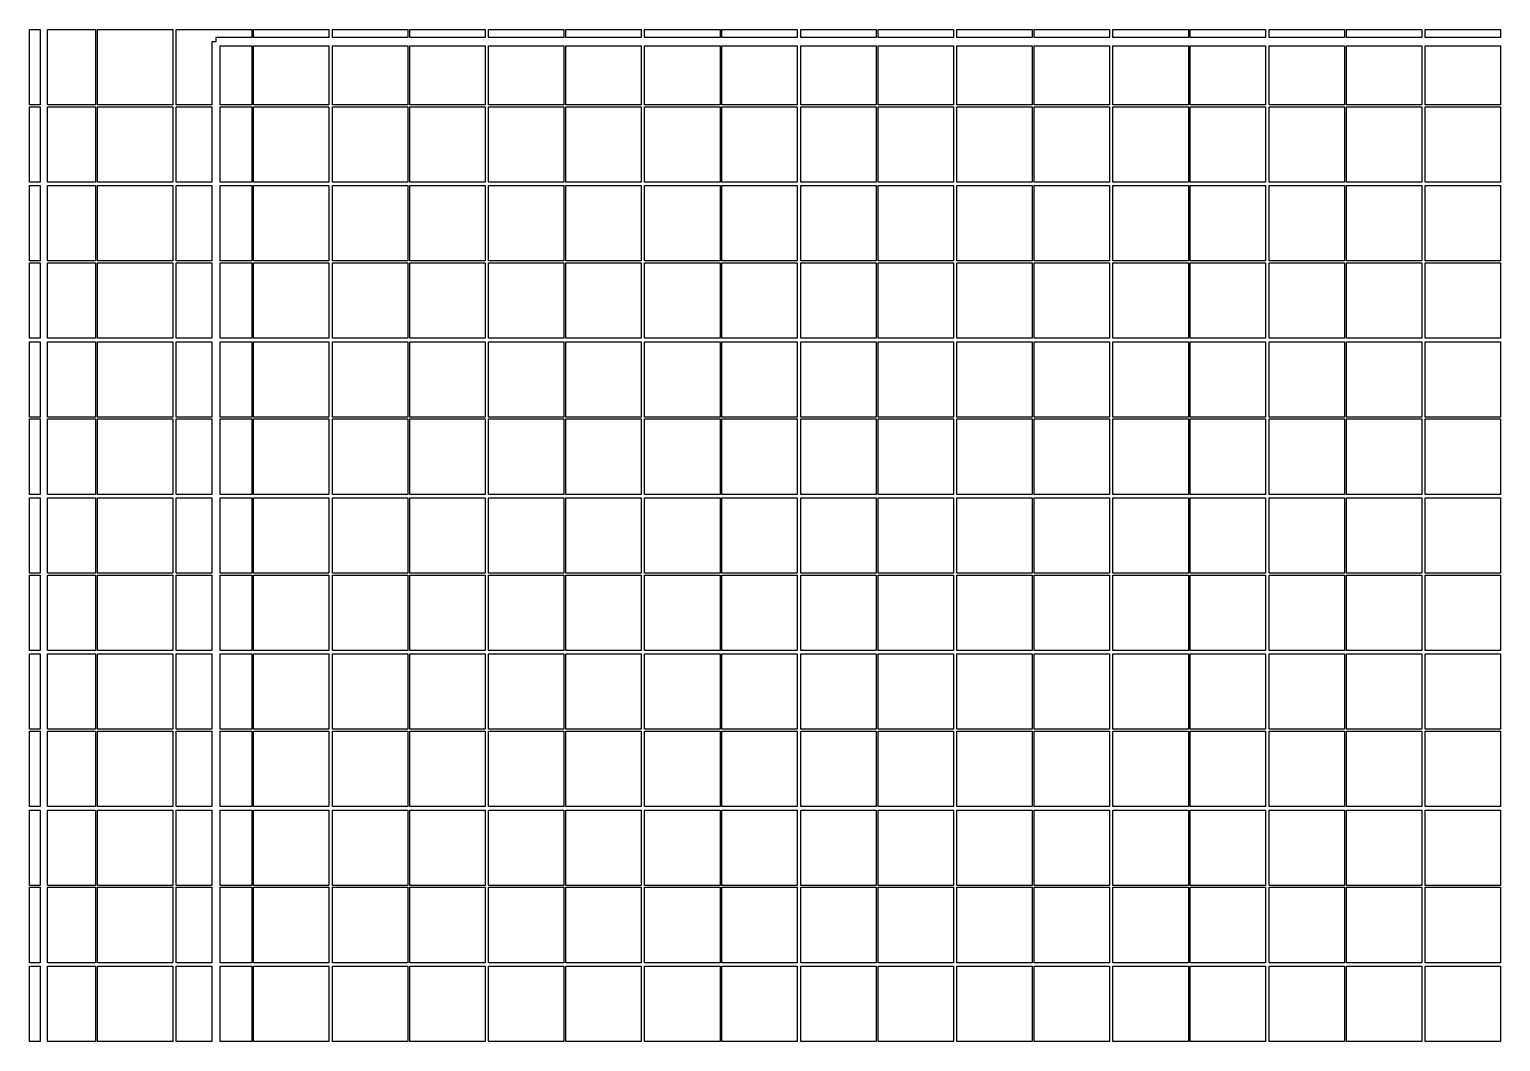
# Model space of a CAD drawing. Extents: x -185 to 185, y -332 to 185.
# Drawn here: x 0.7 to 94.9, y -74.9 to -10.1 of the extents above; entities that cross this region are included whole.
import ezdxf

# ---------------------------------------------------------------- set-up
doc = ezdxf.new("R2010")
doc.units = 0
doc.layers.get('0').update_dxf_attribs({"linetype": 'CONTINUOUS'})

msp = doc.modelspace()

# ---------------------------------------------------------------- linework, layer by layer
for points in [[(0.7, -10.11), (1.39766, -10.11), (1.39766, -14.94), (0.7, -14.94)], [(1.84766, -10.11), (4.94, -10.11), (4.94, -14.94), (1.84766, -14.94)], [(5.06, -10.11), (9.89, -10.11), (9.89, -14.94), (5.06, -14.94)], [(10.11, -10.11), (14.94, -10.11), (14.94, -10.62), (12.65, -10.62), (12.65, -10.895), (12.375, -10.895), (12.375, -14.94), (10.11, -14.94)], [(15.06, -10.62), (15.06, -10.11), (19.89, -10.11), (19.89, -10.62)], [(20.11, -10.62), (20.11, -10.11), (24.94, -10.11), (24.94, -10.62)], [(25.06, -10.62), (25.06, -10.11), (29.89, -10.11), (29.89, -10.62)], [(30.11, -10.62), (30.11, -10.11), (34.94, -10.11), (34.94, -10.62)], [(35.06, -10.62), (35.06, -10.11), (39.89, -10.11), (39.89, -10.62)], [(40.11, -10.62), (40.11, -10.11), (44.94, -10.11), (44.94, -10.62)], [(45.06, -10.62), (45.06, -10.11), (49.89, -10.11), (49.89, -10.62)], [(50.11, -10.62), (50.11, -10.11), (54.94, -10.11), (54.94, -10.62)], [(55.06, -10.62), (55.06, -10.11), (59.89, -10.11), (59.89, -10.62)], [(60.11, -10.62), (60.11, -10.11), (64.94, -10.11), (64.94, -10.62)], [(65.06, -10.62), (65.06, -10.11), (69.89, -10.11), (69.89, -10.62)], [(70.11, -10.62), (70.11, -10.11), (74.94, -10.11), (74.94, -10.62)], [(75.06, -10.62), (75.06, -10.11), (79.89, -10.11), (79.89, -10.62)], [(80.11, -10.62), (80.11, -10.11), (84.94, -10.11), (84.94, -10.62)], [(85.06, -10.62), (85.06, -10.11), (89.89, -10.11), (89.89, -10.62)], [(90.11, -10.62), (90.11, -10.11), (94.94, -10.11), (94.94, -10.62)], [(12.925, -11.17), (14.94, -11.17), (14.94, -14.94), (12.925, -14.94)], [(15.06, -11.17), (19.89, -11.17), (19.89, -14.94), (15.06, -14.94)], [(20.11, -11.17), (24.94, -11.17), (24.94, -14.94), (20.11, -14.94)], [(25.06, -11.17), (29.89, -11.17), (29.89, -14.94), (25.06, -14.94)], [(30.11, -11.17), (34.94, -11.17), (34.94, -14.94), (30.11, -14.94)], [(35.06, -11.17), (39.89, -11.17), (39.89, -14.94), (35.06, -14.94)], [(40.11, -11.17), (44.94, -11.17), (44.94, -14.94), (40.11, -14.94)], [(45.06, -11.17), (49.89, -11.17), (49.89, -14.94), (45.06, -14.94)], [(50.11, -11.17), (54.94, -11.17), (54.94, -14.94), (50.11, -14.94)], [(55.06, -11.17), (59.89, -11.17), (59.89, -14.94), (55.06, -14.94)], [(60.11, -11.17), (64.94, -11.17), (64.94, -14.94), (60.11, -14.94)], [(65.06, -11.17), (69.89, -11.17), (69.89, -14.94), (65.06, -14.94)], [(70.11, -11.17), (74.94, -11.17), (74.94, -14.94), (70.11, -14.94)], [(75.06, -11.17), (79.89, -11.17), (79.89, -14.94), (75.06, -14.94)], [(80.11, -11.17), (84.94, -11.17), (84.94, -14.94), (80.11, -14.94)], [(85.06, -11.17), (89.89, -11.17), (89.89, -14.94), (85.06, -14.94)], [(90.11, -11.17), (94.94, -11.17), (94.94, -14.94), (90.11, -14.94)], [(0.7, -15.06), (1.39766, -15.06), (1.39766, -19.89), (0.7, -19.89)], [(1.84766, -15.06), (4.94, -15.06), (4.94, -19.89), (1.84766, -19.89)], [(5.06, -15.06), (9.89, -15.06), (9.89, -19.89), (5.06, -19.89)], [(10.11, -15.06), (12.375, -15.06), (12.375, -19.89), (10.11, -19.89)], [(12.925, -15.06), (14.94, -15.06), (14.94, -19.89), (12.925, -19.89)], [(15.06, -15.06), (19.89, -15.06), (19.89, -19.89), (15.06, -19.89)], [(20.11, -15.06), (24.94, -15.06), (24.94, -19.89), (20.11, -19.89)], [(25.06, -15.06), (29.89, -15.06), (29.89, -19.89), (25.06, -19.89)], [(30.11, -15.06), (34.94, -15.06), (34.94, -19.89), (30.11, -19.89)], [(35.06, -15.06), (39.89, -15.06), (39.89, -19.89), (35.06, -19.89)], [(40.11, -15.06), (44.94, -15.06), (44.94, -19.89), (40.11, -19.89)], [(45.06, -15.06), (49.89, -15.06), (49.89, -19.89), (45.06, -19.89)], [(50.11, -15.06), (54.94, -15.06), (54.94, -19.89), (50.11, -19.89)], [(55.06, -15.06), (59.89, -15.06), (59.89, -19.89), (55.06, -19.89)], [(60.11, -15.06), (64.94, -15.06), (64.94, -19.89), (60.11, -19.89)], [(65.06, -15.06), (69.89, -15.06), (69.89, -19.89), (65.06, -19.89)], [(70.11, -15.06), (74.94, -15.06), (74.94, -19.89), (70.11, -19.89)], [(75.06, -15.06), (79.89, -15.06), (79.89, -19.89), (75.06, -19.89)], [(80.11, -15.06), (84.94, -15.06), (84.94, -19.89), (80.11, -19.89)], [(85.06, -15.06), (89.89, -15.06), (89.89, -19.89), (85.06, -19.89)], [(90.11, -15.06), (94.94, -15.06), (94.94, -19.89), (90.11, -19.89)], [(0.7, -20.11), (1.39766, -20.11), (1.39766, -24.94), (0.7, -24.94)], [(1.84766, -20.11), (4.94, -20.11), (4.94, -24.94), (1.84766, -24.94)], [(5.06, -20.11), (9.89, -20.11), (9.89, -24.94), (5.06, -24.94)], [(10.11, -20.11), (12.375, -20.11), (12.375, -24.94), (10.11, -24.94)], [(12.925, -20.11), (14.94, -20.11), (14.94, -24.94), (12.925, -24.94)], [(15.06, -20.11), (19.89, -20.11), (19.89, -24.94), (15.06, -24.94)], [(20.11, -20.11), (24.94, -20.11), (24.94, -24.94), (20.11, -24.94)], [(25.06, -20.11), (29.89, -20.11), (29.89, -24.94), (25.06, -24.94)], [(30.11, -20.11), (34.94, -20.11), (34.94, -24.94), (30.11, -24.94)], [(35.06, -20.11), (39.89, -20.11), (39.89, -24.94), (35.06, -24.94)], [(40.11, -20.11), (44.94, -20.11), (44.94, -24.94), (40.11, -24.94)], [(45.06, -20.11), (49.89, -20.11), (49.89, -24.94), (45.06, -24.94)], [(50.11, -20.11), (54.94, -20.11), (54.94, -24.94), (50.11, -24.94)], [(55.06, -20.11), (59.89, -20.11), (59.89, -24.94), (55.06, -24.94)], [(60.11, -20.11), (64.94, -20.11), (64.94, -24.94), (60.11, -24.94)], [(65.06, -20.11), (69.89, -20.11), (69.89, -24.94), (65.06, -24.94)], [(70.11, -20.11), (74.94, -20.11), (74.94, -24.94), (70.11, -24.94)], [(75.06, -20.11), (79.89, -20.11), (79.89, -24.94), (75.06, -24.94)], [(80.11, -20.11), (84.94, -20.11), (84.94, -24.94), (80.11, -24.94)], [(85.06, -20.11), (89.89, -20.11), (89.89, -24.94), (85.06, -24.94)], [(90.11, -20.11), (94.94, -20.11), (94.94, -24.94), (90.11, -24.94)], [(0.7, -25.06), (1.39766, -25.06), (1.39766, -29.89), (0.7, -29.89)], [(1.84766, -25.06), (4.94, -25.06), (4.94, -29.89), (1.84766, -29.89)], [(5.06, -25.06), (9.89, -25.06), (9.89, -29.89), (5.06, -29.89)], [(10.11, -25.06), (12.375, -25.06), (12.375, -29.89), (10.11, -29.89)], [(12.925, -25.06), (14.94, -25.06), (14.94, -29.89), (12.925, -29.89)], [(15.06, -25.06), (19.89, -25.06), (19.89, -29.89), (15.06, -29.89)], [(20.11, -25.06), (24.94, -25.06), (24.94, -29.89), (20.11, -29.89)], [(25.06, -25.06), (29.89, -25.06), (29.89, -29.89), (25.06, -29.89)], [(30.11, -25.06), (34.94, -25.06), (34.94, -29.89), (30.11, -29.89)], [(35.06, -25.06), (39.89, -25.06), (39.89, -29.89), (35.06, -29.89)], [(40.11, -25.06), (44.94, -25.06), (44.94, -29.89), (40.11, -29.89)], [(45.06, -25.06), (49.89, -25.06), (49.89, -29.89), (45.06, -29.89)], [(50.11, -25.06), (54.94, -25.06), (54.94, -29.89), (50.11, -29.89)], [(55.06, -25.06), (59.89, -25.06), (59.89, -29.89), (55.06, -29.89)], [(60.11, -25.06), (64.94, -25.06), (64.94, -29.89), (60.11, -29.89)], [(65.06, -25.06), (69.89, -25.06), (69.89, -29.89), (65.06, -29.89)], [(70.11, -25.06), (74.94, -25.06), (74.94, -29.89), (70.11, -29.89)], [(75.06, -25.06), (79.89, -25.06), (79.89, -29.89), (75.06, -29.89)], [(80.11, -25.06), (84.94, -25.06), (84.94, -29.89), (80.11, -29.89)], [(85.06, -25.06), (89.89, -25.06), (89.89, -29.89), (85.06, -29.89)], [(90.11, -25.06), (94.94, -25.06), (94.94, -29.89), (90.11, -29.89)], [(0.7, -30.11), (1.39766, -30.11), (1.39766, -34.94), (0.7, -34.94)], [(1.84766, -30.11), (4.94, -30.11), (4.94, -34.94), (1.84766, -34.94)], [(5.06, -30.11), (9.89, -30.11), (9.89, -34.94), (5.06, -34.94)], [(10.11, -30.11), (12.375, -30.11), (12.375, -34.94), (10.11, -34.94)], [(12.925, -30.11), (14.94, -30.11), (14.94, -34.94), (12.925, -34.94)], [(15.06, -30.11), (19.89, -30.11), (19.89, -34.94), (15.06, -34.94)], [(20.11, -30.11), (24.94, -30.11), (24.94, -34.94), (20.11, -34.94)], [(25.06, -30.11), (29.89, -30.11), (29.89, -34.94), (25.06, -34.94)], [(30.11, -30.11), (34.94, -30.11), (34.94, -34.94), (30.11, -34.94)], [(35.06, -30.11), (39.89, -30.11), (39.89, -34.94), (35.06, -34.94)], [(40.11, -30.11), (44.94, -30.11), (44.94, -34.94), (40.11, -34.94)], [(45.06, -30.11), (49.89, -30.11), (49.89, -34.94), (45.06, -34.94)], [(50.11, -30.11), (54.94, -30.11), (54.94, -34.94), (50.11, -34.94)], [(55.06, -30.11), (59.89, -30.11), (59.89, -34.94), (55.06, -34.94)], [(60.11, -30.11), (64.94, -30.11), (64.94, -34.94), (60.11, -34.94)], [(65.06, -30.11), (69.89, -30.11), (69.89, -34.94), (65.06, -34.94)], [(70.11, -30.11), (74.94, -30.11), (74.94, -34.94), (70.11, -34.94)], [(75.06, -30.11), (79.89, -30.11), (79.89, -34.94), (75.06, -34.94)], [(80.11, -30.11), (84.94, -30.11), (84.94, -34.94), (80.11, -34.94)], [(85.06, -30.11), (89.89, -30.11), (89.89, -34.94), (85.06, -34.94)], [(90.11, -30.11), (94.94, -30.11), (94.94, -34.94), (90.11, -34.94)], [(0.7, -35.06), (1.39766, -35.06), (1.39766, -39.89), (0.7, -39.89)], [(1.84766, -35.06), (4.94, -35.06), (4.94, -39.89), (1.84766, -39.89)], [(5.06, -35.06), (9.89, -35.06), (9.89, -39.89), (5.06, -39.89)], [(10.11, -35.06), (12.375, -35.06), (12.375, -39.89), (10.11, -39.89)], [(12.925, -35.06), (14.94, -35.06), (14.94, -39.89), (12.925, -39.89)], [(15.06, -35.06), (19.89, -35.06), (19.89, -39.89), (15.06, -39.89)], [(20.11, -35.06), (24.94, -35.06), (24.94, -39.89), (20.11, -39.89)], [(25.06, -35.06), (29.89, -35.06), (29.89, -39.89), (25.06, -39.89)], [(30.11, -35.06), (34.94, -35.06), (34.94, -39.89), (30.11, -39.89)], [(35.06, -35.06), (39.89, -35.06), (39.89, -39.89), (35.06, -39.89)], [(40.11, -35.06), (44.94, -35.06), (44.94, -39.89), (40.11, -39.89)], [(45.06, -35.06), (49.89, -35.06), (49.89, -39.89), (45.06, -39.89)], [(50.11, -35.06), (54.94, -35.06), (54.94, -39.89), (50.11, -39.89)], [(55.06, -35.06), (59.89, -35.06), (59.89, -39.89), (55.06, -39.89)], [(60.11, -35.06), (64.94, -35.06), (64.94, -39.89), (60.11, -39.89)], [(65.06, -35.06), (69.89, -35.06), (69.89, -39.89), (65.06, -39.89)], [(70.11, -35.06), (74.94, -35.06), (74.94, -39.89), (70.11, -39.89)], [(75.06, -35.06), (79.89, -35.06), (79.89, -39.89), (75.06, -39.89)], [(80.11, -35.06), (84.94, -35.06), (84.94, -39.89), (80.11, -39.89)], [(85.06, -35.06), (89.89, -35.06), (89.89, -39.89), (85.06, -39.89)], [(90.11, -35.06), (94.94, -35.06), (94.94, -39.89), (90.11, -39.89)], [(0.7, -40.11), (1.39766, -40.11), (1.39766, -44.94), (0.7, -44.94)], [(1.84766, -40.11), (4.94, -40.11), (4.94, -44.94), (1.84766, -44.94)], [(5.06, -40.11), (9.89, -40.11), (9.89, -44.94), (5.06, -44.94)], [(10.11, -40.11), (12.375, -40.11), (12.375, -44.94), (10.11, -44.94)], [(12.925, -40.11), (14.94, -40.11), (14.94, -44.94), (12.925, -44.94)], [(15.06, -40.11), (19.89, -40.11), (19.89, -44.94), (15.06, -44.94)], [(20.11, -40.11), (24.94, -40.11), (24.94, -44.94), (20.11, -44.94)], [(25.06, -40.11), (29.89, -40.11), (29.89, -44.94), (25.06, -44.94)], [(30.11, -40.11), (34.94, -40.11), (34.94, -44.94), (30.11, -44.94)], [(35.06, -40.11), (39.89, -40.11), (39.89, -44.94), (35.06, -44.94)], [(40.11, -40.11), (44.94, -40.11), (44.94, -44.94), (40.11, -44.94)], [(45.06, -40.11), (49.89, -40.11), (49.89, -44.94), (45.06, -44.94)], [(50.11, -40.11), (54.94, -40.11), (54.94, -44.94), (50.11, -44.94)], [(55.06, -40.11), (59.89, -40.11), (59.89, -44.94), (55.06, -44.94)], [(60.11, -40.11), (64.94, -40.11), (64.94, -44.94), (60.11, -44.94)], [(65.06, -40.11), (69.89, -40.11), (69.89, -44.94), (65.06, -44.94)], [(70.11, -40.11), (74.94, -40.11), (74.94, -44.94), (70.11, -44.94)], [(75.06, -40.11), (79.89, -40.11), (79.89, -44.94), (75.06, -44.94)], [(80.11, -40.11), (84.94, -40.11), (84.94, -44.94), (80.11, -44.94)], [(85.06, -40.11), (89.89, -40.11), (89.89, -44.94), (85.06, -44.94)], [(90.11, -40.11), (94.94, -40.11), (94.94, -44.94), (90.11, -44.94)], [(0.7, -45.06), (1.39766, -45.06), (1.39766, -49.89), (0.7, -49.89)], [(1.84766, -45.06), (4.94, -45.06), (4.94, -49.89), (1.84766, -49.89)], [(5.06, -45.06), (9.89, -45.06), (9.89, -49.89), (5.06, -49.89)], [(10.11, -45.06), (12.375, -45.06), (12.375, -49.89), (10.11, -49.89)], [(12.925, -45.06), (14.94, -45.06), (14.94, -49.89), (12.925, -49.89)], [(15.06, -45.06), (19.89, -45.06), (19.89, -49.89), (15.06, -49.89)], [(20.11, -45.06), (24.94, -45.06), (24.94, -49.89), (20.11, -49.89)], [(25.06, -45.06), (29.89, -45.06), (29.89, -49.89), (25.06, -49.89)], [(30.11, -45.06), (34.94, -45.06), (34.94, -49.89), (30.11, -49.89)], [(35.06, -45.06), (39.89, -45.06), (39.89, -49.89), (35.06, -49.89)], [(40.11, -45.06), (44.94, -45.06), (44.94, -49.89), (40.11, -49.89)], [(45.06, -45.06), (49.89, -45.06), (49.89, -49.89), (45.06, -49.89)], [(50.11, -45.06), (54.94, -45.06), (54.94, -49.89), (50.11, -49.89)], [(55.06, -45.06), (59.89, -45.06), (59.89, -49.89), (55.06, -49.89)], [(60.11, -45.06), (64.94, -45.06), (64.94, -49.89), (60.11, -49.89)], [(65.06, -45.06), (69.89, -45.06), (69.89, -49.89), (65.06, -49.89)], [(70.11, -45.06), (74.94, -45.06), (74.94, -49.89), (70.11, -49.89)], [(75.06, -45.06), (79.89, -45.06), (79.89, -49.89), (75.06, -49.89)], [(80.11, -45.06), (84.94, -45.06), (84.94, -49.89), (80.11, -49.89)], [(85.06, -45.06), (89.89, -45.06), (89.89, -49.89), (85.06, -49.89)], [(90.11, -45.06), (94.94, -45.06), (94.94, -49.89), (90.11, -49.89)], [(0.7, -50.11), (1.39766, -50.11), (1.39766, -54.94), (0.7, -54.94)], [(1.84766, -50.11), (4.94, -50.11), (4.94, -54.94), (1.84766, -54.94)], [(5.06, -50.11), (9.89, -50.11), (9.89, -54.94), (5.06, -54.94)], [(10.11, -50.11), (12.375, -50.11), (12.375, -54.94), (10.11, -54.94)], [(12.925, -50.11), (14.94, -50.11), (14.94, -54.94), (12.925, -54.94)], [(15.06, -50.11), (19.89, -50.11), (19.89, -54.94), (15.06, -54.94)], [(20.11, -50.11), (24.94, -50.11), (24.94, -54.94), (20.11, -54.94)], [(25.06, -50.11), (29.89, -50.11), (29.89, -54.94), (25.06, -54.94)], [(30.11, -50.11), (34.94, -50.11), (34.94, -54.94), (30.11, -54.94)], [(35.06, -50.11), (39.89, -50.11), (39.89, -54.94), (35.06, -54.94)], [(40.11, -50.11), (44.94, -50.11), (44.94, -54.94), (40.11, -54.94)], [(45.06, -50.11), (49.89, -50.11), (49.89, -54.94), (45.06, -54.94)], [(50.11, -50.11), (54.94, -50.11), (54.94, -54.94), (50.11, -54.94)], [(55.06, -50.11), (59.89, -50.11), (59.89, -54.94), (55.06, -54.94)], [(60.11, -50.11), (64.94, -50.11), (64.94, -54.94), (60.11, -54.94)], [(65.06, -50.11), (69.89, -50.11), (69.89, -54.94), (65.06, -54.94)], [(70.11, -50.11), (74.94, -50.11), (74.94, -54.94), (70.11, -54.94)], [(75.06, -50.11), (79.89, -50.11), (79.89, -54.94), (75.06, -54.94)], [(80.11, -50.11), (84.94, -50.11), (84.94, -54.94), (80.11, -54.94)], [(85.06, -50.11), (89.89, -50.11), (89.89, -54.94), (85.06, -54.94)], [(90.11, -50.11), (94.94, -50.11), (94.94, -54.94), (90.11, -54.94)], [(0.7, -55.06), (1.39766, -55.06), (1.39766, -59.89), (0.7, -59.89)], [(1.84766, -55.06), (4.94, -55.06), (4.94, -59.89), (1.84766, -59.89)], [(5.06, -55.06), (9.89, -55.06), (9.89, -59.89), (5.06, -59.89)], [(10.11, -55.06), (12.375, -55.06), (12.375, -59.89), (10.11, -59.89)], [(12.925, -55.06), (14.94, -55.06), (14.94, -59.89), (12.925, -59.89)], [(15.06, -55.06), (19.89, -55.06), (19.89, -59.89), (15.06, -59.89)], [(20.11, -55.06), (24.94, -55.06), (24.94, -59.89), (20.11, -59.89)], [(25.06, -55.06), (29.89, -55.06), (29.89, -59.89), (25.06, -59.89)], [(30.11, -55.06), (34.94, -55.06), (34.94, -59.89), (30.11, -59.89)], [(35.06, -55.06), (39.89, -55.06), (39.89, -59.89), (35.06, -59.89)], [(40.11, -55.06), (44.94, -55.06), (44.94, -59.89), (40.11, -59.89)], [(45.06, -55.06), (49.89, -55.06), (49.89, -59.89), (45.06, -59.89)], [(50.11, -55.06), (54.94, -55.06), (54.94, -59.89), (50.11, -59.89)], [(55.06, -55.06), (59.89, -55.06), (59.89, -59.89), (55.06, -59.89)], [(60.11, -55.06), (64.94, -55.06), (64.94, -59.89), (60.11, -59.89)], [(65.06, -55.06), (69.89, -55.06), (69.89, -59.89), (65.06, -59.89)], [(70.11, -55.06), (74.94, -55.06), (74.94, -59.89), (70.11, -59.89)], [(75.06, -55.06), (79.89, -55.06), (79.89, -59.89), (75.06, -59.89)], [(80.11, -55.06), (84.94, -55.06), (84.94, -59.89), (80.11, -59.89)], [(85.06, -55.06), (89.89, -55.06), (89.89, -59.89), (85.06, -59.89)], [(90.11, -55.06), (94.94, -55.06), (94.94, -59.89), (90.11, -59.89)], [(0.7, -60.11), (1.39766, -60.11), (1.39766, -64.94), (0.7, -64.94)], [(1.84766, -60.11), (4.94, -60.11), (4.94, -64.94), (1.84766, -64.94)], [(5.06, -60.11), (9.89, -60.11), (9.89, -64.94), (5.06, -64.94)], [(10.11, -60.11), (12.375, -60.11), (12.375, -64.94), (10.11, -64.94)], [(12.925, -60.11), (14.94, -60.11), (14.94, -64.94), (12.925, -64.94)], [(15.06, -60.11), (19.89, -60.11), (19.89, -64.94), (15.06, -64.94)], [(20.11, -60.11), (24.94, -60.11), (24.94, -64.94), (20.11, -64.94)], [(25.06, -60.11), (29.89, -60.11), (29.89, -64.94), (25.06, -64.94)], [(30.11, -60.11), (34.94, -60.11), (34.94, -64.94), (30.11, -64.94)], [(35.06, -60.11), (39.89, -60.11), (39.89, -64.94), (35.06, -64.94)], [(40.11, -60.11), (44.94, -60.11), (44.94, -64.94), (40.11, -64.94)], [(45.06, -60.11), (49.89, -60.11), (49.89, -64.94), (45.06, -64.94)], [(50.11, -60.11), (54.94, -60.11), (54.94, -64.94), (50.11, -64.94)], [(55.06, -60.11), (59.89, -60.11), (59.89, -64.94), (55.06, -64.94)], [(60.11, -60.11), (64.94, -60.11), (64.94, -64.94), (60.11, -64.94)], [(65.06, -60.11), (69.89, -60.11), (69.89, -64.94), (65.06, -64.94)], [(70.11, -60.11), (74.94, -60.11), (74.94, -64.94), (70.11, -64.94)], [(75.06, -60.11), (79.89, -60.11), (79.89, -64.94), (75.06, -64.94)], [(80.11, -60.11), (84.94, -60.11), (84.94, -64.94), (80.11, -64.94)], [(85.06, -60.11), (89.89, -60.11), (89.89, -64.94), (85.06, -64.94)], [(90.11, -60.11), (94.94, -60.11), (94.94, -64.94), (90.11, -64.94)], [(0.7, -65.06), (1.39766, -65.06), (1.39766, -69.89), (0.7, -69.89)], [(1.84766, -65.06), (4.94, -65.06), (4.94, -69.89), (1.84766, -69.89)], [(5.06, -65.06), (9.89, -65.06), (9.89, -69.89), (5.06, -69.89)], [(10.11, -65.06), (12.375, -65.06), (12.375, -69.89), (10.11, -69.89)], [(12.925, -65.06), (14.94, -65.06), (14.94, -69.89), (12.925, -69.89)], [(15.06, -65.06), (19.89, -65.06), (19.89, -69.89), (15.06, -69.89)], [(20.11, -65.06), (24.94, -65.06), (24.94, -69.89), (20.11, -69.89)], [(25.06, -65.06), (29.89, -65.06), (29.89, -69.89), (25.06, -69.89)], [(30.11, -65.06), (34.94, -65.06), (34.94, -69.89), (30.11, -69.89)], [(35.06, -65.06), (39.89, -65.06), (39.89, -69.89), (35.06, -69.89)], [(40.11, -65.06), (44.94, -65.06), (44.94, -69.89), (40.11, -69.89)], [(45.06, -65.06), (49.89, -65.06), (49.89, -69.89), (45.06, -69.89)], [(50.11, -65.06), (54.94, -65.06), (54.94, -69.89), (50.11, -69.89)], [(55.06, -65.06), (59.89, -65.06), (59.89, -69.89), (55.06, -69.89)], [(60.11, -65.06), (64.94, -65.06), (64.94, -69.89), (60.11, -69.89)], [(65.06, -65.06), (69.89, -65.06), (69.89, -69.89), (65.06, -69.89)], [(70.11, -65.06), (74.94, -65.06), (74.94, -69.89), (70.11, -69.89)], [(75.06, -65.06), (79.89, -65.06), (79.89, -69.89), (75.06, -69.89)], [(80.11, -65.06), (84.94, -65.06), (84.94, -69.89), (80.11, -69.89)], [(85.06, -65.06), (89.89, -65.06), (89.89, -69.89), (85.06, -69.89)], [(90.11, -65.06), (94.94, -65.06), (94.94, -69.89), (90.11, -69.89)], [(0.7, -70.11), (1.39766, -70.11), (1.39766, -74.94), (0.7, -74.94)], [(1.84766, -70.11), (4.94, -70.11), (4.94, -74.94), (1.84766, -74.94)], [(5.06, -70.11), (9.89, -70.11), (9.89, -74.94), (5.06, -74.94)], [(10.11, -70.11), (12.375, -70.11), (12.375, -74.94), (10.11, -74.94)], [(12.925, -70.11), (14.94, -70.11), (14.94, -74.94), (12.925, -74.94)], [(15.06, -70.11), (19.89, -70.11), (19.89, -74.94), (15.06, -74.94)], [(20.11, -70.11), (24.94, -70.11), (24.94, -74.94), (20.11, -74.94)], [(25.06, -70.11), (29.89, -70.11), (29.89, -74.94), (25.06, -74.94)], [(30.11, -70.11), (34.94, -70.11), (34.94, -74.94), (30.11, -74.94)], [(35.06, -70.11), (39.89, -70.11), (39.89, -74.94), (35.06, -74.94)], [(40.11, -70.11), (44.94, -70.11), (44.94, -74.94), (40.11, -74.94)], [(45.06, -70.11), (49.89, -70.11), (49.89, -74.94), (45.06, -74.94)], [(50.11, -70.11), (54.94, -70.11), (54.94, -74.94), (50.11, -74.94)], [(55.06, -70.11), (59.89, -70.11), (59.89, -74.94), (55.06, -74.94)], [(60.11, -70.11), (64.94, -70.11), (64.94, -74.94), (60.11, -74.94)], [(65.06, -70.11), (69.89, -70.11), (69.89, -74.94), (65.06, -74.94)], [(70.11, -70.11), (74.94, -70.11), (74.94, -74.94), (70.11, -74.94)], [(75.06, -70.11), (79.89, -70.11), (79.89, -74.94), (75.06, -74.94)], [(80.11, -70.11), (84.94, -70.11), (84.94, -74.94), (80.11, -74.94)], [(85.06, -70.11), (89.89, -70.11), (89.89, -74.94), (85.06, -74.94)], [(90.11, -70.11), (94.94, -70.11), (94.94, -74.94), (90.11, -74.94)]]:
    msp.add_lwpolyline(points, close=True)

doc.saveas('drawing.dxf')
